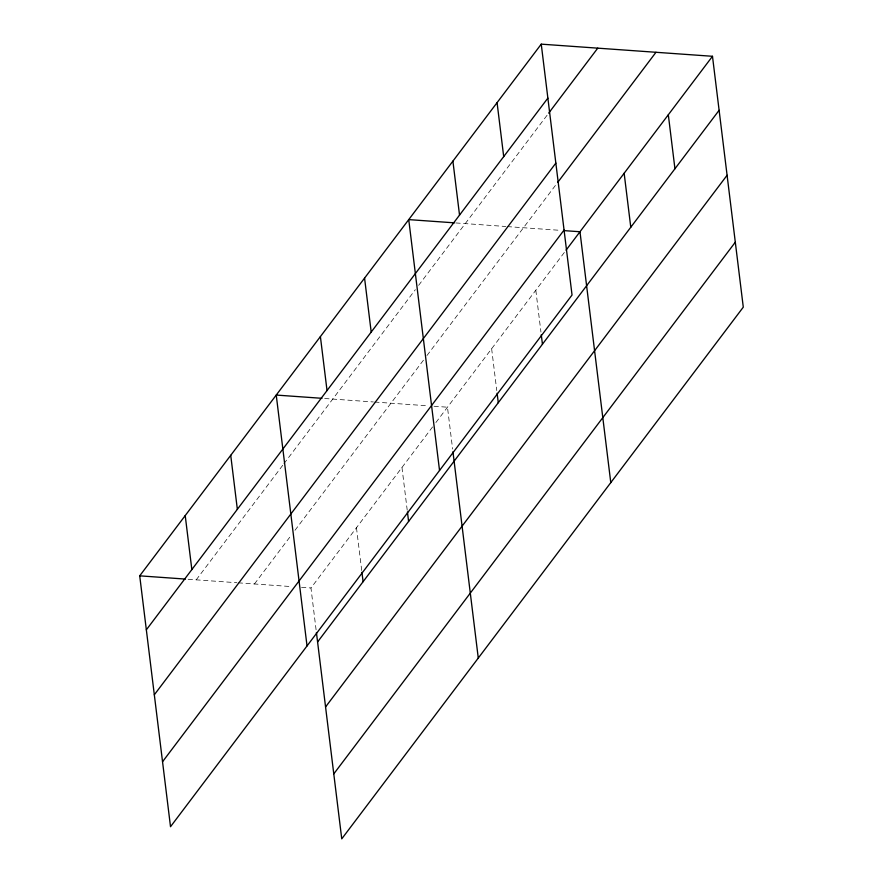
<?xml version="1.0" encoding="UTF-8"?>
<svg xmlns="http://www.w3.org/2000/svg" width="883" height="883" viewBox="0 0 883 883"><rect width="100%" height="100%" fill="white"/><g stroke="black" fill="none" stroke-linecap="round" stroke-linejoin="round"><path stroke-width="0.66" stroke-dasharray="4.42 3.31" d="M196.225 579.844L283.101 464.811M283.929 463.707L415.352 289.679M418.63 285.352L547.857 114.227M254.447 583.972L291.677 534.668M294.988 530.286L423.685 359.878M426.953 355.54L556.191 184.415M316.092 629.822L310.959 587.979L432.582 426.93M435.893 422.538L565.252 251.247M455.827 222.946L505.871 226.489M507.217 226.589L561.146 230.408M324.668 398.498L373.366 401.953M374.712 402.052L428.641 405.871M434.017 406.246L447.471 407.206L452.615 449.05M188.145 579.27L236.843 582.725M238.2 582.824L292.118 586.643M301.533 587.316L310.959 587.979M535.815 290.231L540.948 332.074M491.643 348.719L496.776 390.562M401.964 467.46L407.273 510.65M356.467 527.725L361.765 570.915"/><path stroke-width="1.32" d="M541.246 44.15L572.041 295.021L170.518 826.709L139.713 575.837L541.246 44.15L712.482 56.291L743.287 307.163L341.754 838.85L316.423 632.515M146.335 629.833L547.868 98.134M548.674 113.145L597.758 48.157M154.315 694.8L555.849 163.112M557.824 182.251L655.981 52.285M162.538 761.742L564.071 230.055M566.08 250.154L712.482 56.291M317.582 641.963L719.115 110.276M325.562 706.941L727.095 175.242M333.785 773.883L735.307 242.185M454.48 222.847L408.741 219.613L439.535 470.473M563.84 230.606L579.976 231.743L610.782 482.615M321.975 398.31L276.236 395.065L307.03 645.937M139.713 575.837L185.452 579.082M668.321 114.779L674.943 168.763M624.149 173.256L630.782 227.251M541.279 334.767L542.438 344.215M497.074 102.638L503.707 156.622M497.118 393.255L498.277 402.703M452.902 161.125L459.535 215.11M452.946 451.743L478.277 658.078M407.438 512.008L408.597 521.456M364.569 278.09L371.202 332.085M361.931 572.261L363.09 581.709M320.397 336.578L327.03 390.573M230.728 455.319L237.35 509.314M185.22 515.584L191.843 569.568"/></g></svg>
